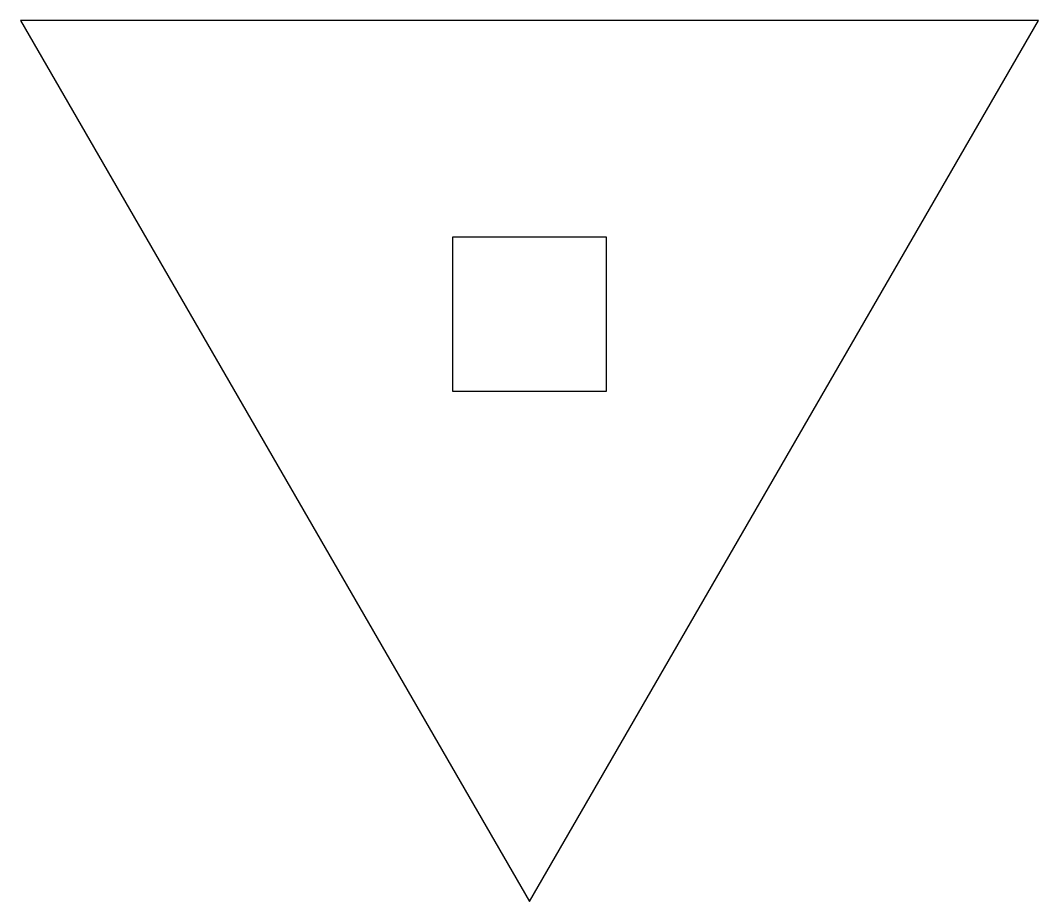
# Model space of a CAD drawing. Header units: millimetres. Extents: x -16.5 to 16.5, y -19.1 to 9.5.
import ezdxf

# ---------------------------------------------------------------- set-up
doc = ezdxf.new("R2010")
doc.units = ezdxf.units.MM
doc.layers.add('HOLES', color=5, linetype='Continuous')
doc.layers.add('PATCH', color=1, linetype='Continuous')

msp = doc.modelspace()

# ---------------------------------------------------------------- linework, layer by layer
at = {"layer": 'HOLES'}
msp.add_lwpolyline([(2.5, -2.5), (2.5, 2.5), (-2.5, 2.5), (-2.5, -2.5)], close=True, dxfattribs=at)
at = {"layer": 'PATCH'}
msp.add_lwpolyline([(0, -19.061), (16.507, 9.53), (-16.507, 9.53)], close=True, dxfattribs=at)

doc.saveas('drawing.dxf')
